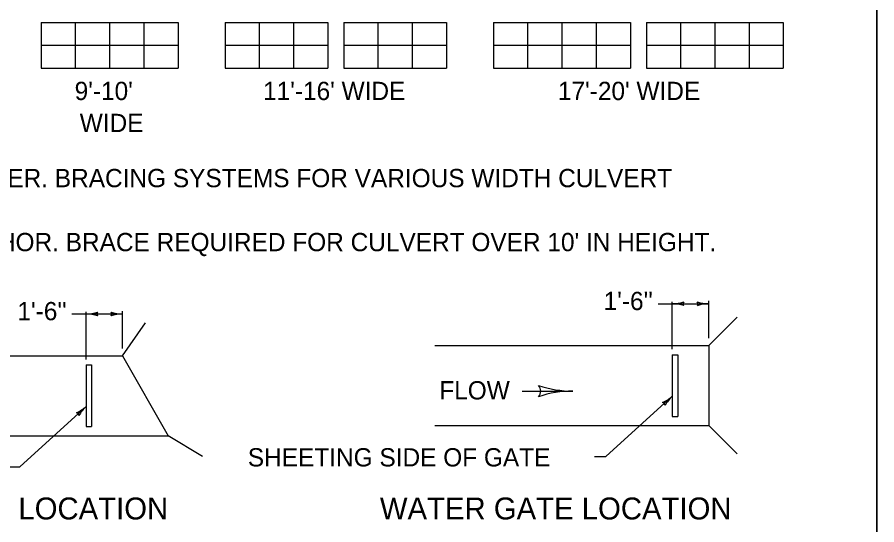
# Model space of a CAD drawing. Extents: x 1007 to 1035.5, y 1000.5 to 1021.5.
# Drawn here: x 1026.09 to 1035.5, y 1005.72 to 1011.28 of the extents above; entities that cross this region are included whole.
import ezdxf

# ---------------------------------------------------------------- set-up
doc = ezdxf.new("R2010")
doc.units = 0
for name, color, linetype in [('Level 1', 7, 'Continuous'), ('Level 10', 7, 'Continuous'), ('Level 11', 7, 'Continuous')]:
    doc.layers.add(name, color=color, linetype=linetype)

msp = doc.modelspace()

# ---------------------------------------------------------------- linework, layer by layer
at = {"layer": 'Level 1'}
for p, q in [((1026.3469, 1011.2193), (1026.7219, 1011.2193)), ((1026.3469, 1011.2193), (1026.3469, 1010.7193)), ((1026.7219, 1011.2193), (1026.7219, 1010.7193)), ((1026.7219, 1011.2193), (1027.0969, 1011.2193)), ((1027.0969, 1011.2193), (1027.0969, 1010.7193)), ((1027.0969, 1011.2193), (1027.4719, 1011.2193)), ((1027.4719, 1011.2193), (1027.8469, 1011.2193)), ((1027.4719, 1011.2193), (1027.4719, 1010.7193)), ((1027.8469, 1011.2193), (1027.8469, 1010.7193)), ((1028.3614, 1011.2193), (1028.7364, 1011.2193)), ((1028.3614, 1011.2193), (1028.3614, 1010.7193)), ((1028.7364, 1011.2193), (1028.7364, 1010.7193)), ((1028.7364, 1011.2193), (1029.1114, 1011.2193)), ((1029.1114, 1011.2193), (1029.1114, 1010.7193)), ((1029.1114, 1011.2193), (1029.4864, 1011.2193)), ((1029.4864, 1011.2193), (1029.4864, 1010.7193)), ((1029.6614, 1011.2193), (1030.0364, 1011.2193)), ((1029.6614, 1011.2193), (1029.6614, 1010.7193)), ((1030.0364, 1011.2193), (1030.0364, 1010.7193)), ((1030.0364, 1011.2193), (1030.4114, 1011.2193)), ((1030.4114, 1011.2193), (1030.4114, 1010.7193)), ((1030.4114, 1011.2193), (1030.7864, 1011.2193)), ((1030.7864, 1011.2193), (1030.7864, 1010.7193)), ((1031.3009, 1011.2193), (1031.6759, 1011.2193)), ((1031.3009, 1011.2193), (1031.3009, 1010.7193)), ((1031.6759, 1011.2193), (1031.6759, 1010.7193)), ((1031.6759, 1011.2193), (1032.0509, 1011.2193)), ((1032.0509, 1011.2193), (1032.0509, 1010.7193)), ((1032.0509, 1011.2193), (1032.4259, 1011.2193)), ((1032.4259, 1011.2193), (1032.8009, 1011.2193)), ((1032.4259, 1011.2193), (1032.4259, 1010.7193)), ((1032.8009, 1011.2193), (1032.8009, 1010.7193)), ((1032.9759, 1011.2193), (1033.3509, 1011.2193)), ((1032.9759, 1011.2193), (1032.9759, 1010.7193)), ((1033.3509, 1011.2193), (1033.3509, 1010.7193)), ((1033.3509, 1011.2193), (1033.7259, 1011.2193)), ((1033.7259, 1011.2193), (1033.7259, 1010.7193)), ((1033.7259, 1011.2193), (1034.1009, 1011.2193)), ((1034.1009, 1011.2193), (1034.4759, 1011.2193)), ((1034.1009, 1011.2193), (1034.1009, 1010.7193)), ((1034.4759, 1011.2193), (1034.4759, 1010.7193)), ((1026.3469, 1010.9693), (1027.8469, 1010.9693)), ((1028.3614, 1010.9693), (1029.4864, 1010.9693)), ((1029.6614, 1010.9693), (1030.7864, 1010.9693)), ((1031.3009, 1010.9693), (1032.8009, 1010.9693)), ((1032.9759, 1010.9693), (1034.4759, 1010.9693)), ((1026.3469, 1010.7193), (1026.7219, 1010.7193)), ((1026.7219, 1010.7193), (1027.0969, 1010.7193)), ((1027.0969, 1010.7193), (1027.4719, 1010.7193)), ((1027.4719, 1010.7193), (1027.8469, 1010.7193)), ((1028.3614, 1010.7193), (1028.7364, 1010.7193)), ((1028.7364, 1010.7193), (1029.1114, 1010.7193)), ((1029.1114, 1010.7193), (1029.4864, 1010.7193)), ((1029.6614, 1010.7193), (1030.0364, 1010.7193)), ((1030.0364, 1010.7193), (1030.4114, 1010.7193)), ((1030.4114, 1010.7193), (1030.7864, 1010.7193)), ((1031.3009, 1010.7193), (1031.6759, 1010.7193)), ((1031.6759, 1010.7193), (1032.0509, 1010.7193)), ((1032.0509, 1010.7193), (1032.4259, 1010.7193)), ((1032.4259, 1010.7193), (1032.8009, 1010.7193)), ((1032.9759, 1010.7193), (1033.3509, 1010.7193)), ((1033.3509, 1010.7193), (1033.7259, 1010.7193)), ((1033.7259, 1010.7193), (1034.1009, 1010.7193)), ((1034.1009, 1010.7193), (1034.4759, 1010.7193)), ((1033.2604, 1007.6434), (1033.2604, 1008.1638)), ((1033.6589, 1007.764), (1033.6589, 1008.1723)), ((1026.8405, 1007.5323), (1026.8405, 1008.0527)), ((1027.239, 1007.6529), (1027.239, 1008.0612)), ((1033.1052, 1008.1409), (1033.6589, 1008.1409)), ((1026.6853, 1008.0298), (1027.239, 1008.0298)), ((1033.6589, 1007.6833), (1033.9688, 1007.9933)), ((1027.239, 1007.5723), (1027.4904, 1007.9313)), ((1030.6589, 1007.6833), (1033.6589, 1007.6833)), ((1033.6589, 1007.6833), (1033.6589, 1006.8083)), ((1033.2604, 1007.5833), (1033.2604, 1006.9083)), ((1033.2604, 1007.5833), (1033.3207, 1007.5833)), ((1033.3207, 1007.5833), (1033.3207, 1006.9083)), ((1024.239, 1007.5723), (1027.239, 1007.5723)), ((1027.239, 1007.5723), (1027.7383, 1006.6973)), ((1026.8405, 1007.4723), (1026.8405, 1006.7973)), ((1026.8405, 1007.4723), (1026.9008, 1007.4723)), ((1026.9008, 1007.4723), (1026.9008, 1006.7973)), ((1031.6168, 1007.1857), (1032.1706, 1007.1857)), ((1032.5331, 1006.4695), (1033.2604, 1007.1293)), ((1026.1132, 1006.3584), (1026.8405, 1007.0182)), ((1033.2604, 1006.9083), (1033.3207, 1006.9083)), ((1026.8405, 1006.7973), (1026.9008, 1006.7973)), ((1030.6589, 1006.8083), (1033.6589, 1006.8083)), ((1033.9688, 1006.4984), (1033.6589, 1006.8083)), ((1024.239, 1006.6973), (1027.7383, 1006.6973)), ((1028.114, 1006.4715), (1027.7383, 1006.6973)), ((1032.4081, 1006.4695), (1032.5331, 1006.4695)), ((1025.9882, 1006.3584), (1026.1132, 1006.3584))]:
    msp.add_line(p, q, dxfattribs=at)
for centre, radius, start, end in [((1033.2604, 1008.5319), 0.3909, 270, 288.66878), ((1033.4091, 1008.1409), 0.0313, 138.7746, 220.89129), ((1033.5103, 1008.141), 0.0313, 318.7746, 40.89129), ((1033.6589, 1008.5319), 0.3909, 251.34716, 269.99389), ((1026.8405, 1008.4208), 0.3909, 270, 288.66878), ((1026.9892, 1008.0298), 0.0313, 138.7746, 220.89129), ((1027.0903, 1008.0299), 0.0313, 318.7746, 40.89129), ((1027.239, 1008.4208), 0.3909, 251.34716, 269.99389), ((1033.2604, 1008.5319), 0.3909, 269.98778, 270), ((1033.2604, 1007.75), 0.3909, 71.34716, 89.99389), ((1033.6589, 1007.75), 0.3909, 90, 108.66878), ((1033.6589, 1007.75), 0.3909, 89.98778, 90), ((1026.8405, 1008.4208), 0.3909, 269.98778, 270), ((1026.8405, 1007.6389), 0.3909, 71.34716, 89.99389), ((1027.239, 1007.6389), 0.3909, 90, 108.66878), ((1027.239, 1007.6389), 0.3909, 89.98778, 90), ((1031.725, 1007.1858), 0.0937, 318.7746, 40.89129), ((1032.1706, 1008.3575), 1.1719, 251.34716, 269.99389), ((1032.1706, 1006.0138), 1.1719, 90, 108.66878), ((1032.1706, 1006.0138), 1.1719, 89.98778, 90), ((1032.9978, 1007.4188), 0.3909, 293.55772, 312.20445), ((1033.5231, 1006.8397), 0.3909, 132.21056, 150.87935), ((1033.5231, 1006.8397), 0.3909, 132.19834, 132.21056), ((1026.5778, 1007.3077), 0.3909, 293.55772, 312.20445), ((1027.1032, 1006.7286), 0.3909, 132.21056, 150.87935), ((1027.1032, 1006.7286), 0.3909, 132.19834, 132.21056), ((1033.1503, 1007.0294), 0.0313, 0.98516, 83.10186), ((1026.7304, 1006.9183), 0.0313, 0.98516, 83.10186)]:
    msp.add_arc(centre, radius, start, end, dxfattribs=at)
at = {"layer": 'Level 10'}
msp.add_line((1035.5, 1021.5), (1035.5, 1000.5), dxfattribs=at)
at = {"layer": 'Level 11'}
msp.add_lwpolyline([(1007, 1000.5), (1035.5, 1000.5), (1035.5, 1021.5), (1007, 1021.5)], close=True, dxfattribs=at)

# ---------------------------------------------------------------- texts
at = {"layer": 'Level 1'}
for s, height, p in [("9'-10'", 0.2, (1026.7143, 1010.3693)), ("11'-16' WIDE", 0.2, (1028.7778, 1010.3693)), ("17'-20' WIDE", 0.2, (1032.0073, 1010.3693)), ('WIDE', 0.2, (1026.7702, 1010.0193)), ('MINIMUM HOR. AND VER. BRACING SYSTEMS FOR VARIOUS WIDTH CULVERT ', 0.2, (1023.1393, 1009.416)), ("ONE (1) ADDITIONAL HOR. BRACE REQUIRED FOR CULVERT OVER 10' IN HEIGHT.", 0.2, (1023.1393, 1008.716)), ("1'-6''", 0.2, (1032.5078, 1008.0718)), ("1'-6''", 0.2, (1026.0878, 1007.9608)), ('FLOW', 0.2, (1030.7077, 1007.0946)), ('SHEETING SIDE OF GATE', 0.2, (1028.6112, 1006.3615)), ('WATER GATE LOCATION', 0.24, (1023.8873, 1005.7818)), ('WATER GATE LOCATION', 0.24, (1030.0575, 1005.7818))]:
    msp.add_text(s, height=height, dxfattribs=at).set_placement(p)

doc.saveas('drawing.dxf')
